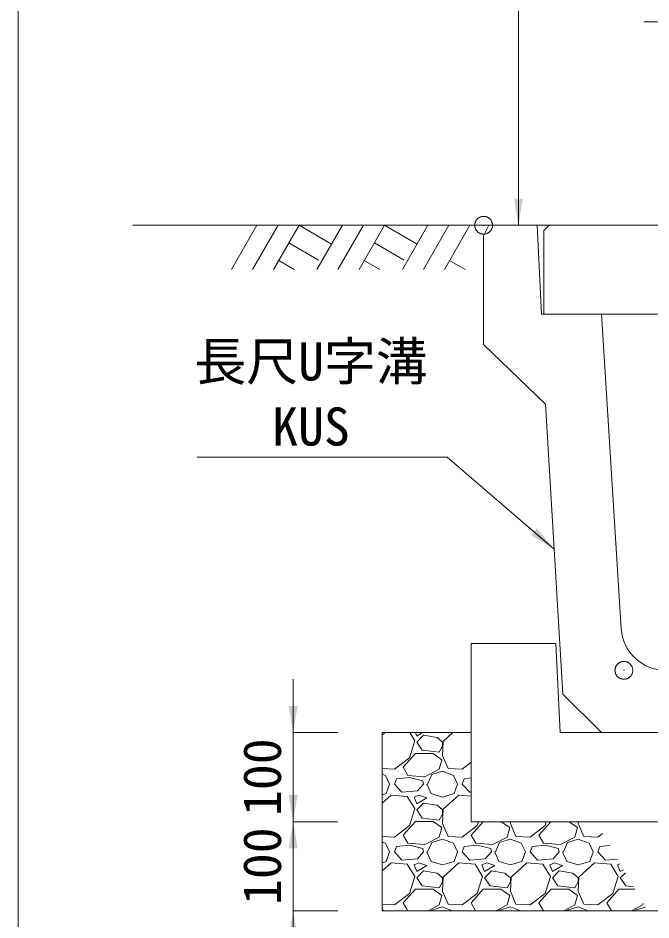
# Model space of a CAD drawing. Units: millimetres at full size, sheet at 1:40. Extents: x 206103 to 244503, y 883348 to 903496.
# Drawn here: x 219303 to 220014, y 897238 to 898251 of the extents above; entities that cross this region are included whole.
import ezdxf
from ezdxf.enums import TextEntityAlignment as Align

# ---------------------------------------------------------------- set-up
doc = ezdxf.new("R2010")
doc.units = ezdxf.units.MM
doc.header["$LTSCALE"] = 40
doc.header["$PDMODE"] = 32
doc.header["$PDSIZE"] = 20
doc.linetypes.add('USER1', pattern=[28.575, 19.05, -3.175, 3.175, -3.175])
for name, color, linetype, lineweight in [('0_2', 7, 'Continuous', 20), ('図枠', 5, 'Continuous', 13), ('基礎ブロック', 2, 'Continuous', 13), ('基礎材', 7, 'Continuous', 15), ('寸法線', 7, 'Continuous', 13), ('引出線', 4, 'Continuous', 13), ('本体', 2, 'Continuous', 13), ('補助線', 8, 'USER1', 13), ('ﾊｯﾁﾝｸﾞ', 7, 'Continuous', 5)]:
    doc.layers.add(name, color=color, linetype=linetype, lineweight=lineweight)
doc.styles.add('ＭＳ ゴシック', font='')
doc.styles.get('ＭＳ ゴシック').set_extended_font_data('MS Gothic')

# ---------------------------------------------------------------- blocks, each defined once
blk = doc.blocks.new('filled_arrow')
at = {"color": 0, "linetype": 'Continuous', "lineweight": -2}
blk.add_solid([(7.5, 1.25), (0, 0), (7.5, -1.25)], dxfattribs=at)

msp = doc.modelspace()

# ---------------------------------------------------------------- linework, layer by layer
at = {"layer": '0_2'}
msp.add_line((219832.16, 898018.33), (219432.16, 898018.33), dxfattribs=at)
at = {"layer": '図枠'}
msp.add_line((219303.21, 903148.33), (219303.21, 883448.33), dxfattribs=at)
at = {"layer": '基礎ブロック'}
for p, q in [((219907.21, 897548.33), (219812.21, 897548.33)), ((219812.21, 897548.33), (219812.21, 897448.33)), ((219912.21, 897448.33), (219907.21, 897548.33)), ((219812.21, 897448.33), (219812.21, 897348.33)), ((220474.21, 897448.33), (219912.21, 897448.33)), ((219812.21, 897348.33), (220574.21, 897348.33))]:
    msp.add_line(p, q, dxfattribs=at)
at = {"layer": '基礎材'}
for p, q in [((219712.21, 897448.33), (219712.21, 897248.33)), ((219712.21, 897248.33), (220674.21, 897248.33))]:
    msp.add_line(p, q, dxfattribs=at)
at = {"layer": '基礎材', "lineweight": 13}
msp.add_line((219812.21, 897448.33), (219712.21, 897448.33), dxfattribs=at)
at = {"layer": '寸法線'}
for p, q in [((219865.21, 898018.33), (219865.21, 898918.33)), ((220321.16, 898018.33), (219865.21, 898018.33)), ((219612.21, 897288.33), (219612.21, 897508.33)), ((219662.21, 897448.33), (219612.21, 897448.33)), ((219612.21, 897188.33), (219612.21, 897408.33)), ((219662.21, 897348.33), (219612.21, 897348.33)), ((219662.21, 897348.33), (219612.21, 897348.33)), ((219662.21, 897248.33), (219612.21, 897248.33))]:
    msp.add_line(p, q, dxfattribs=at)
at = {"layer": '引出線'}
for points in [[(220370.21, 898063.33), (220177.75, 898246.78), (220006, 898246.78)], [(219905.46, 897654.53), (219785.25, 897757.99), (219504.41, 897757.99)]]:
    msp.add_lwpolyline(points, dxfattribs=at)
at = {"layer": '本体'}
for p, q in [((219826.16, 898006.33), (219832.16, 898018.33)), ((219832.16, 898018.33), (219886.16, 898018.33)), ((219886.16, 898018.33), (219891.16, 897918.33)), ((219826.16, 898006.33), (219826.16, 897884.33)), ((219891.16, 897918.33), (219958.66, 897918.33)), ((219958.66, 897918.33), (219980.73, 897565.21)), ((219826.16, 897884.33), (219895.66, 897817.33)), ((219895.66, 897817.33), (219915.26, 897491.73)), ((219958.66, 897448.33), (219915.26, 897491.73)), ((219958.66, 897448.33), (220258.66, 897448.33))]:
    msp.add_line(p, q, dxfattribs=at)
at = {"layer": '本体', "lineweight": 20}
msp.add_lwpolyline([(219893.66, 897918.33), (219893.66, 898012.33), (219899.66, 898018.33), (220317.66, 898018.33), (220323.66, 898012.33), (220323.66, 897918.33)], close=True, dxfattribs=at)
at = {"layer": '本体'}
msp.add_arc((220030.63, 897568.33), 50, 183.57633, 270, dxfattribs=at)
at = {"layer": '補助線'}
for p in [(219826.16, 898018.33), (219983.66, 897518.33)]:
    msp.add_point(p, dxfattribs=at)
at = {"layer": 'ﾊｯﾁﾝｸﾞ', "lineweight": 9}
for p, q in [((219571.6, 898018.33), (219542.95, 897968.71)), ((219595.22, 898018.33), (219566.57, 897968.71)), ((219618.84, 898018.33), (219590.19, 897968.71)), ((219618.84, 898018.33), (219655.41, 897997.22)), ((219667.6, 898018.33), (219638.95, 897968.71)), ((219691.22, 898018.33), (219662.57, 897968.71)), ((219714.84, 898018.33), (219686.19, 897968.71)), ((219714.84, 898018.33), (219751.41, 897997.22)), ((219763.59, 898018.33), (219734.95, 897968.71)), ((219787.22, 898018.33), (219758.57, 897968.71)), ((219810.84, 898018.33), (219782.19, 897968.71)), ((219607.42, 897998.55), (219640.83, 897979.26)), ((219703.42, 897998.55), (219736.83, 897979.26)), ((219596, 897978.76), (219613.41, 897968.71)), ((219691.99, 897978.76), (219709.41, 897968.71)), ((219788, 897978.76), (219805.41, 897968.71))]:
    msp.add_line(p, q, dxfattribs=at)
at = {"layer": 'ﾊｯﾁﾝｸﾞ'}
for p, q in [((219715.39, 897448.33), (219712.21, 897445.42)), ((219748.8, 897439.25), (219743.26, 897448.33)), ((219749.59, 897448.33), (219751.09, 897444.58)), ((219751.09, 897444.58), (219757.33, 897448.33)), ((219758.71, 897445.35), (219751.09, 897437.73)), ((219773.95, 897443.06), (219758.71, 897445.35)), ((219791.59, 897448.33), (219780.81, 897438.49)), ((219742.71, 897420.2), (219748.8, 897439.25)), ((219751.09, 897437.73), (219757.19, 897428.58)), ((219780.05, 897437.73), (219773.95, 897443.06)), ((219780.81, 897438.49), (219780.05, 897422.49)), ((219780.05, 897433.15), (219780.05, 897437.73)), ((219735.85, 897409.53), (219749.57, 897424.77)), ((219749.57, 897424.77), (219769.38, 897424.77)), ((219757.19, 897428.58), (219776.24, 897426.3)), ((219769.38, 897424.77), (219779.28, 897417.91)), ((219776.24, 897426.3), (219780.05, 897433.15)), ((219725.94, 897407.25), (219742.71, 897420.2)), ((219779.28, 897417.91), (219776.24, 897407.25)), ((219780.05, 897422.49), (219786.14, 897408.01)), ((219802.14, 897407.25), (219812.21, 897415.02)), ((219712.21, 897407.9), (219725.94, 897407.25)), ((219741.18, 897400.39), (219735.85, 897409.53)), ((219776.24, 897407.25), (219760.23, 897398.86)), ((219767.85, 897401.15), (219780.05, 897404.96)), ((219780.05, 897404.96), (219792.24, 897400.39)), ((219786.14, 897408.01), (219802.14, 897407.25)), ((219812.05, 897409.53), (219812.21, 897409.7)), ((219812.21, 897409.27), (219812.05, 897409.53)), ((219712.21, 897401.83), (219716.04, 897400.39)), ((219716.04, 897400.39), (219720.61, 897390.48)), ((219725.94, 897390.48), (219728.23, 897396.58)), ((219742.71, 897398.1), (219728.23, 897396.58)), ((219760.23, 897398.86), (219741.18, 897400.39)), ((219757.95, 897394.29), (219742.71, 897398.1)), ((219758.71, 897390.48), (219757.95, 897394.29)), ((219763.28, 897390.48), (219767.85, 897401.15)), ((219792.24, 897400.39), (219796.81, 897390.48)), ((219802.14, 897390.48), (219804.43, 897396.58)), ((219812.21, 897397.4), (219804.43, 897396.58)), ((219716.8, 897379.81), (219720.61, 897390.48)), ((219734.33, 897381.34), (219725.94, 897390.48)), ((219758.71, 897390.48), (219751.85, 897382.86)), ((219762.52, 897390.48), (219767.09, 897379.81)), ((219793, 897379.81), (219796.81, 897390.48)), ((219810.53, 897381.34), (219802.14, 897390.48)), ((219712.21, 897378.46), (219716.8, 897379.81)), ((219722.13, 897378.29), (219712.21, 897369.22)), ((219740.42, 897376.77), (219722.13, 897378.29)), ((219751.85, 897382.86), (219734.33, 897381.34)), ((219748.8, 897363.05), (219740.42, 897376.77)), ((219753.38, 897378.29), (219748.04, 897376)), ((219748.04, 897376), (219751.09, 897368.38)), ((219751.09, 897368.38), (219762.52, 897375.24)), ((219762.52, 897375.24), (219753.38, 897378.29)), ((219767.09, 897379.81), (219780.05, 897376)), ((219780.05, 897376), (219793, 897379.81)), ((219798.33, 897378.29), (219780.81, 897362.29)), ((219812.21, 897377.13), (219798.33, 897378.29)), ((219812.21, 897381.48), (219810.53, 897381.34)), ((219742.71, 897344), (219748.8, 897363.05)), ((219758.71, 897369.15), (219751.09, 897361.53)), ((219773.95, 897366.86), (219758.71, 897369.15)), ((219780.05, 897361.53), (219773.95, 897366.86)), ((219751.09, 897361.53), (219757.19, 897352.38)), ((219776.24, 897350.1), (219780.05, 897356.95)), ((219780.81, 897362.29), (219780.05, 897346.29)), ((219780.05, 897356.95), (219780.05, 897361.53)), ((219725.94, 897331.05), (219742.71, 897344)), ((219735.85, 897333.33), (219749.57, 897348.57)), ((219749.57, 897348.57), (219769.38, 897348.57)), ((219757.19, 897352.38), (219776.24, 897350.1)), ((219769.38, 897348.57), (219779.28, 897341.71)), ((219780.05, 897346.29), (219786.14, 897331.81)), ((219802.14, 897331.05), (219818.91, 897344)), ((219812.05, 897333.33), (219825.55, 897348.33)), ((219818.91, 897344), (219820.29, 897348.33)), ((219845.93, 897348.33), (219855.48, 897341.71)), ((219856.34, 897348.33), (219856.25, 897346.29)), ((219856.25, 897346.29), (219862.34, 897331.81)), ((219878.34, 897331.05), (219895.11, 897344)), ((219888.25, 897333.33), (219901.75, 897348.33)), ((219895.11, 897344), (219896.49, 897348.33)), ((219922.13, 897348.33), (219931.68, 897341.71)), ((219932.54, 897348.33), (219932.45, 897346.29)), ((219932.45, 897346.29), (219938.54, 897331.81)), ((219741.18, 897324.19), (219735.85, 897333.33)), ((219779.28, 897341.71), (219776.24, 897331.05)), ((219817.38, 897324.19), (219812.05, 897333.33)), ((219855.48, 897341.71), (219852.44, 897331.05)), ((219893.58, 897324.19), (219888.25, 897333.33)), ((219931.68, 897341.71), (219928.64, 897331.05)), ((219954.54, 897331.05), (219959.84, 897335.14)), ((219712.21, 897331.7), (219725.94, 897331.05)), ((219712.21, 897325.63), (219716.04, 897324.19)), ((219716.04, 897324.19), (219720.61, 897314.28)), ((219760.23, 897322.66), (219741.18, 897324.19)), ((219776.24, 897331.05), (219760.23, 897322.66)), ((219763.28, 897314.28), (219767.85, 897324.95)), ((219767.85, 897324.95), (219780.05, 897328.76)), ((219780.05, 897328.76), (219792.24, 897324.19)), ((219786.14, 897331.81), (219802.14, 897331.05)), ((219792.24, 897324.19), (219796.81, 897314.28)), ((219836.43, 897322.66), (219817.38, 897324.19)), ((219852.44, 897331.05), (219836.43, 897322.66)), ((219839.48, 897314.28), (219844.05, 897324.95)), ((219844.05, 897324.95), (219856.25, 897328.76)), ((219856.25, 897328.76), (219868.44, 897324.19)), ((219862.34, 897331.81), (219878.34, 897331.05)), ((219868.44, 897324.19), (219873.01, 897314.28)), ((219912.63, 897322.66), (219893.58, 897324.19)), ((219928.64, 897331.05), (219912.63, 897322.66)), ((219915.68, 897314.28), (219920.25, 897324.95)), ((219920.25, 897324.95), (219932.45, 897328.76)), ((219932.45, 897328.76), (219944.64, 897324.19)), ((219938.54, 897331.81), (219954.54, 897331.05)), ((219944.64, 897324.19), (219949.21, 897314.28)), ((219716.8, 897303.61), (219720.61, 897314.28)), ((219725.94, 897314.28), (219728.23, 897320.38)), ((219734.33, 897305.14), (219725.94, 897314.28)), ((219742.71, 897321.9), (219728.23, 897320.38)), ((219757.95, 897318.09), (219742.71, 897321.9)), ((219758.71, 897314.28), (219751.85, 897306.66)), ((219758.71, 897314.28), (219757.95, 897318.09)), ((219762.52, 897314.28), (219767.09, 897303.61)), ((219793, 897303.61), (219796.81, 897314.28)), ((219802.14, 897314.28), (219804.43, 897320.38)), ((219810.53, 897305.14), (219802.14, 897314.28)), ((219818.91, 897321.9), (219804.43, 897320.38)), ((219834.15, 897318.09), (219818.91, 897321.9)), ((219834.91, 897314.28), (219828.05, 897306.66)), ((219834.91, 897314.28), (219834.15, 897318.09)), ((219838.72, 897314.28), (219843.29, 897303.61)), ((219869.2, 897303.61), (219873.01, 897314.28)), ((219878.34, 897314.28), (219880.63, 897320.38)), ((219886.73, 897305.14), (219878.34, 897314.28)), ((219895.11, 897321.9), (219880.63, 897320.38)), ((219910.35, 897318.09), (219895.11, 897321.9)), ((219911.11, 897314.28), (219904.25, 897306.66)), ((219911.11, 897314.28), (219910.35, 897318.09)), ((219914.92, 897314.28), (219919.49, 897303.61)), ((219945.4, 897303.61), (219949.21, 897314.28)), ((219954.54, 897314.28), (219956.83, 897320.38)), ((219962.93, 897305.14), (219954.54, 897314.28)), ((219967.7, 897321.52), (219956.83, 897320.38)), ((219712.21, 897302.26), (219716.8, 897303.61)), ((219722.13, 897302.09), (219712.21, 897293.02)), ((219740.42, 897300.57), (219722.13, 897302.09)), ((219751.85, 897306.66), (219734.33, 897305.14)), ((219753.38, 897302.09), (219748.04, 897299.8)), ((219762.52, 897299.04), (219753.38, 897302.09)), ((219767.09, 897303.61), (219780.05, 897299.8)), ((219780.05, 897299.8), (219793, 897303.61)), ((219798.33, 897302.09), (219780.81, 897286.09)), ((219816.62, 897300.57), (219798.33, 897302.09)), ((219828.05, 897306.66), (219810.53, 897305.14)), ((219829.58, 897302.09), (219824.24, 897299.8)), ((219838.72, 897299.04), (219829.58, 897302.09)), ((219843.29, 897303.61), (219856.25, 897299.8)), ((219856.25, 897299.8), (219869.2, 897303.61)), ((219874.53, 897302.09), (219857.01, 897286.09)), ((219892.82, 897300.57), (219874.53, 897302.09)), ((219904.25, 897306.66), (219886.73, 897305.14)), ((219905.78, 897302.09), (219900.44, 897299.8)), ((219914.92, 897299.04), (219905.78, 897302.09)), ((219919.49, 897303.61), (219932.45, 897299.8)), ((219932.45, 897299.8), (219945.4, 897303.61)), ((219950.73, 897302.09), (219933.21, 897286.09)), ((219969.02, 897300.57), (219950.73, 897302.09)), ((219976.48, 897306.32), (219962.93, 897305.14)), ((219748.8, 897286.85), (219740.42, 897300.57)), ((219748.04, 897299.8), (219751.09, 897292.18)), ((219751.09, 897292.18), (219762.52, 897299.04)), ((219758.71, 897292.95), (219751.09, 897285.33)), ((219773.95, 897290.66), (219758.71, 897292.95)), ((219825, 897286.85), (219816.62, 897300.57)), ((219824.24, 897299.8), (219827.29, 897292.18)), ((219827.29, 897292.18), (219838.72, 897299.04)), ((219834.91, 897292.95), (219827.29, 897285.33)), ((219850.15, 897290.66), (219834.91, 897292.95)), ((219901.2, 897286.85), (219892.82, 897300.57)), ((219900.44, 897299.8), (219903.49, 897292.18)), ((219903.49, 897292.18), (219914.92, 897299.04)), ((219911.11, 897292.95), (219903.49, 897285.33)), ((219926.35, 897290.66), (219911.11, 897292.95)), ((219977.4, 897286.85), (219969.02, 897300.57)), ((219979.52, 897301.04), (219976.64, 897299.8)), ((219976.64, 897299.8), (219979.69, 897292.18)), ((219979.69, 897292.18), (219983.36, 897294.39)), ((219742.71, 897267.8), (219748.8, 897286.85)), ((219751.09, 897285.33), (219757.19, 897276.18)), ((219780.05, 897285.33), (219773.95, 897290.66)), ((219780.81, 897286.09), (219780.05, 897270.09)), ((219780.05, 897280.75), (219780.05, 897285.33)), ((219818.91, 897267.8), (219825, 897286.85)), ((219827.29, 897285.33), (219833.39, 897276.18)), ((219856.25, 897285.33), (219850.15, 897290.66)), ((219857.01, 897286.09), (219856.25, 897270.09)), ((219856.25, 897280.75), (219856.25, 897285.33)), ((219895.11, 897267.8), (219901.2, 897286.85)), ((219903.49, 897285.33), (219909.59, 897276.18)), ((219932.45, 897285.33), (219926.35, 897290.66)), ((219933.21, 897286.09), (219932.45, 897270.09)), ((219932.45, 897280.75), (219932.45, 897285.33)), ((219971.31, 897267.8), (219977.4, 897286.85)), ((219985.34, 897290.97), (219979.69, 897285.33)), ((219979.69, 897285.33), (219985.79, 897276.18)), ((219735.85, 897257.13), (219749.57, 897272.37)), ((219749.57, 897272.37), (219769.38, 897272.37)), ((219757.19, 897276.18), (219776.24, 897273.9)), ((219769.38, 897272.37), (219779.28, 897265.51)), ((219776.24, 897273.9), (219780.05, 897280.75)), ((219812.05, 897257.13), (219825.77, 897272.37)), ((219825.77, 897272.37), (219845.58, 897272.37)), ((219833.39, 897276.18), (219852.44, 897273.9)), ((219845.58, 897272.37), (219855.48, 897265.51)), ((219852.44, 897273.9), (219856.25, 897280.75)), ((219888.25, 897257.13), (219901.97, 897272.37)), ((219901.97, 897272.37), (219921.78, 897272.37)), ((219909.59, 897276.18), (219928.64, 897273.9)), ((219921.78, 897272.37), (219931.68, 897265.51)), ((219928.64, 897273.9), (219932.45, 897280.75)), ((219964.45, 897257.13), (219978.17, 897272.37)), ((219978.17, 897272.37), (219996.08, 897272.37)), ((219985.79, 897276.18), (219994.48, 897275.14)), ((219725.94, 897254.85), (219742.71, 897267.8)), ((219779.28, 897265.51), (219776.24, 897254.85)), ((219780.05, 897270.09), (219786.14, 897255.61)), ((219802.14, 897254.85), (219818.91, 897267.8)), ((219855.48, 897265.51), (219852.44, 897254.85)), ((219856.25, 897270.09), (219862.34, 897255.61)), ((219878.34, 897254.85), (219895.11, 897267.8)), ((219931.68, 897265.51), (219928.64, 897254.85)), ((219932.45, 897270.09), (219938.54, 897255.61)), ((219954.54, 897254.85), (219971.31, 897267.8)), ((219712.21, 897255.5), (219725.94, 897254.85)), ((219740.99, 897248.33), (219735.85, 897257.13)), ((219776.24, 897254.85), (219763.8, 897248.33)), ((219767.85, 897248.75), (219780.05, 897252.56)), ((219780.05, 897252.56), (219791.33, 897248.33)), ((219786.14, 897255.61), (219802.14, 897254.85)), ((219817.19, 897248.33), (219812.05, 897257.13)), ((219852.44, 897254.85), (219840, 897248.33)), ((219844.05, 897248.75), (219856.25, 897252.56)), ((219856.25, 897252.56), (219867.53, 897248.33)), ((219862.34, 897255.61), (219878.34, 897254.85)), ((219893.39, 897248.33), (219888.25, 897257.13)), ((219928.64, 897254.85), (219916.2, 897248.33)), ((219920.25, 897248.75), (219932.45, 897252.56)), ((219932.45, 897252.56), (219943.73, 897248.33)), ((219938.54, 897255.61), (219954.54, 897254.85)), ((219969.59, 897248.33), (219964.45, 897257.13)), ((220004.84, 897254.85), (219992.4, 897248.33)), ((219996.45, 897248.75), (220007.69, 897252.26)), ((220005.29, 897256.42), (220004.84, 897254.85)), ((219712.21, 897249.43), (219715.13, 897248.33)), ((219767.68, 897248.33), (219767.85, 897248.75)), ((219843.88, 897248.33), (219844.05, 897248.75)), ((219920.08, 897248.33), (219920.25, 897248.75)), ((219996.28, 897248.33), (219996.45, 897248.75))]:
    msp.add_line(p, q, dxfattribs=at)

# ---------------------------------------------------------------- block references
at = {"layer": '寸法線', "xscale": 4, "yscale": 4}
for p, rotation in [((219865.21, 898018.33), 90), ((219612.21, 897448.33), 90), ((219612.21, 897348.33), 90), ((219612.21, 897348.33), 270), ((219612.21, 897248.33), 270)]:
    msp.add_blockref('filled_arrow', p, dxfattribs=dict(at, rotation=rotation))
at = {"layer": '引出線', "xscale": 4, "yscale": 4, "rotation": 139.3}
msp.add_blockref('filled_arrow', (219905.46, 897654.53), dxfattribs=at)

# ---------------------------------------------------------------- texts
at = {"layer": '寸法線', "style": 'ＭＳ ゴシック'}
for p in [(219577.21, 897398.33), (219577.21, 897298.33)]:
    msp.add_text('100', height=42.72, rotation=90, dxfattribs=at).set_placement(p, align=Align.MIDDLE_CENTER)
at = {"layer": '引出線', "style": 'ＭＳ ゴシック'}
for s, p in [('長尺U字溝', (219501.21, 897831.23)), ('KUS', (219588.62, 897758.1))]:
    msp.add_text(s, height=42.72, dxfattribs=at).set_placement(p, align=Align.BOTTOM_LEFT)

doc.saveas('drawing.dxf')
